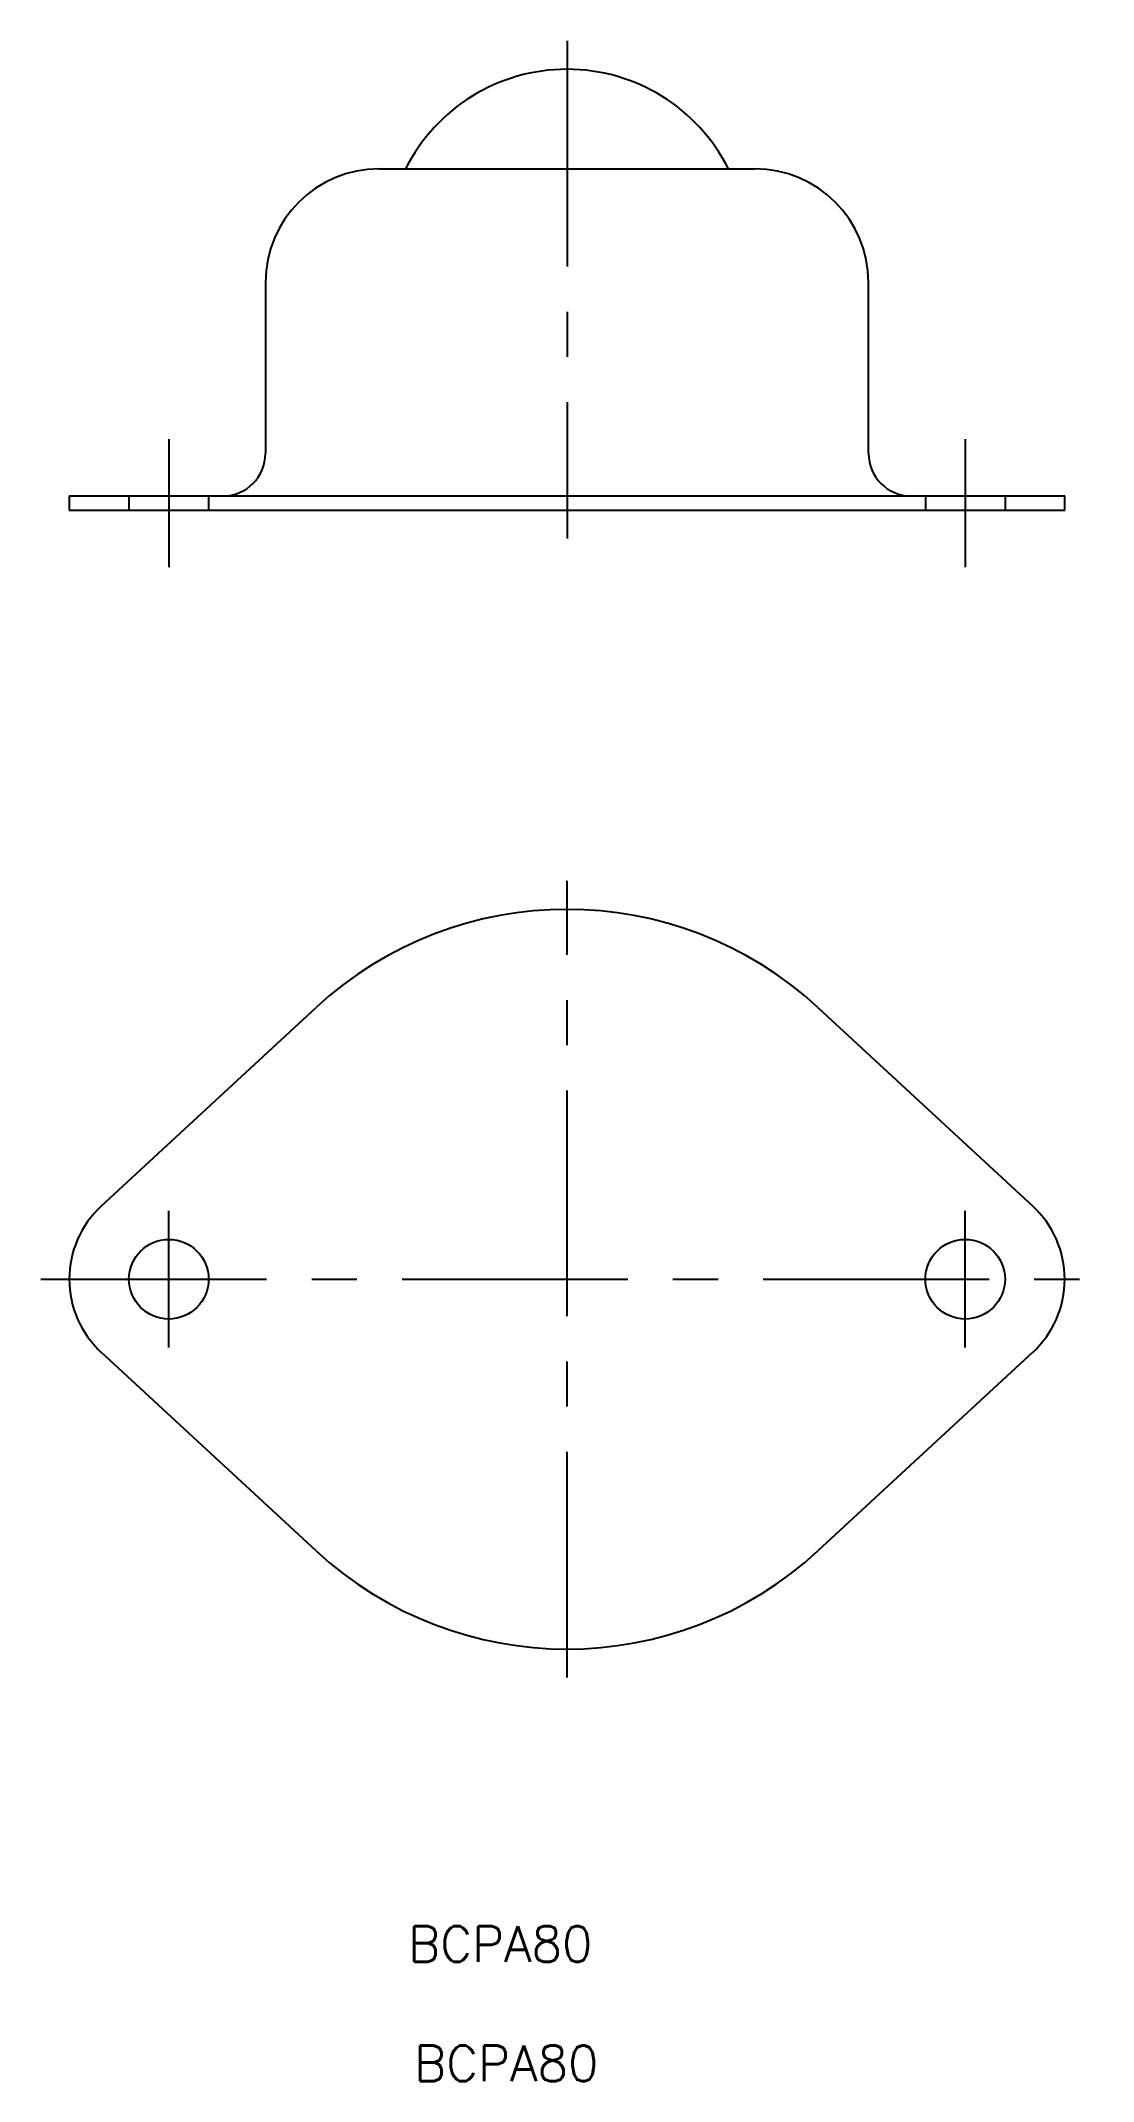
# Model space of a CAD drawing. Extents: x -2 to 72, y -20 to 123.
import ezdxf

# ---------------------------------------------------------------- set-up
doc = ezdxf.new("R2010")
doc.units = 0
doc.header["$LTSCALE"] = 0.5
doc.header["$MEASUREMENT"] = 0
doc.linetypes.add('CENTER', pattern=[50.8, 31.75, -6.35, 6.35, -6.35])
doc.linetypes.add('DASHED', pattern=[19.05, 12.7, -6.35])
for name, color, linetype in [('MSM_CENTER', 1, 'CENTER'), ('MSM_CONTINUOUS', 7, 'CONTINUOUS'), ('MSM_DASHED', 4, 'DASHED')]:
    doc.layers.add(name, color=color, linetype=linetype)
doc.styles.get("Standard").update_dxf_attribs({"font": 'txt.shx', "height": 2.5, "bigfont": 'bigfont.shx'})

msp = doc.modelspace()

# ---------------------------------------------------------------- linework, layer by layer
at = {"layer": 'MSM_CENTER'}
for p, q in [((35, 123.06), (35, 88.06)), ((7, 95.06), (7, 86.06)), ((63, 95.06), (63, 86.06)), ((35, 8), (35, 64)), ((7, 31.2), (7, 40.8)), ((63, 31.2), (63, 40.8)), ((-2, 36), (72, 36))]:
    msp.add_line(p, q, dxfattribs=at)
at = {"layer": 'MSM_CONTINUOUS'}
for p, q in [((21.8, 114.06), (48.2, 114.06)), ((13.8, 106.06), (13.8, 94.06)), ((56.2, 94.06), (56.2, 106.06)), ((0, 91.06), (0, 90.06)), ((0, 91.06), (70, 91.06)), ((70, 90.06), (70, 91.06)), ((0, 90.06), (70, 90.06)), ((2.25, 41.14), (17.36, 55.1)), ((52.64, 55.1), (67.75, 41.14)), ((17.36, 16.9), (2.25, 30.86)), ((67.75, 30.86), (52.64, 16.9))]:
    msp.add_line(p, q, dxfattribs=at)
for centre in [(7, 36), (63, 36)]:
    msp.add_circle(centre, 2.8, dxfattribs=at)
for centre, radius, start, end in [((35, 108.36), 12.7, 26.6679, 153.3321), ((21.8, 106.06), 8, 90, 180), ((48.2, 106.06), 8, 0, 90), ((10.8, 94.06), 3, 270, 0), ((59.2, 94.06), 3, 180, 270), ((35, 36), 26, 47.2679, 132.7321), ((7, 36), 7, 132.7321, 227.2679), ((63, 36), 7, 312.7321, 47.2679), ((35, 36), 26, 227.2679, 312.7321)]:
    msp.add_arc(centre, radius, start, end, dxfattribs=at)
at = {"layer": 'MSM_DASHED'}
for p, q in [((4.2, 91.06), (4.2, 90.06)), ((9.8, 91.06), (9.8, 90.06)), ((60.2, 91.06), (60.2, 90.06)), ((65.8, 91.06), (65.8, 90.06))]:
    msp.add_line(p, q, dxfattribs=at)

# ---------------------------------------------------------------- texts
at = {"layer": 'MSM_CONTINUOUS', "char_height": 2.5, "width": 38.1254, "attachment_point": 1}
for insert in [(23.83, -9.48), (24.25, -17.88)]:
    msp.add_mtext('{BCPA80}', dxfattribs=dict(at, insert=insert))

doc.saveas('drawing.dxf')
